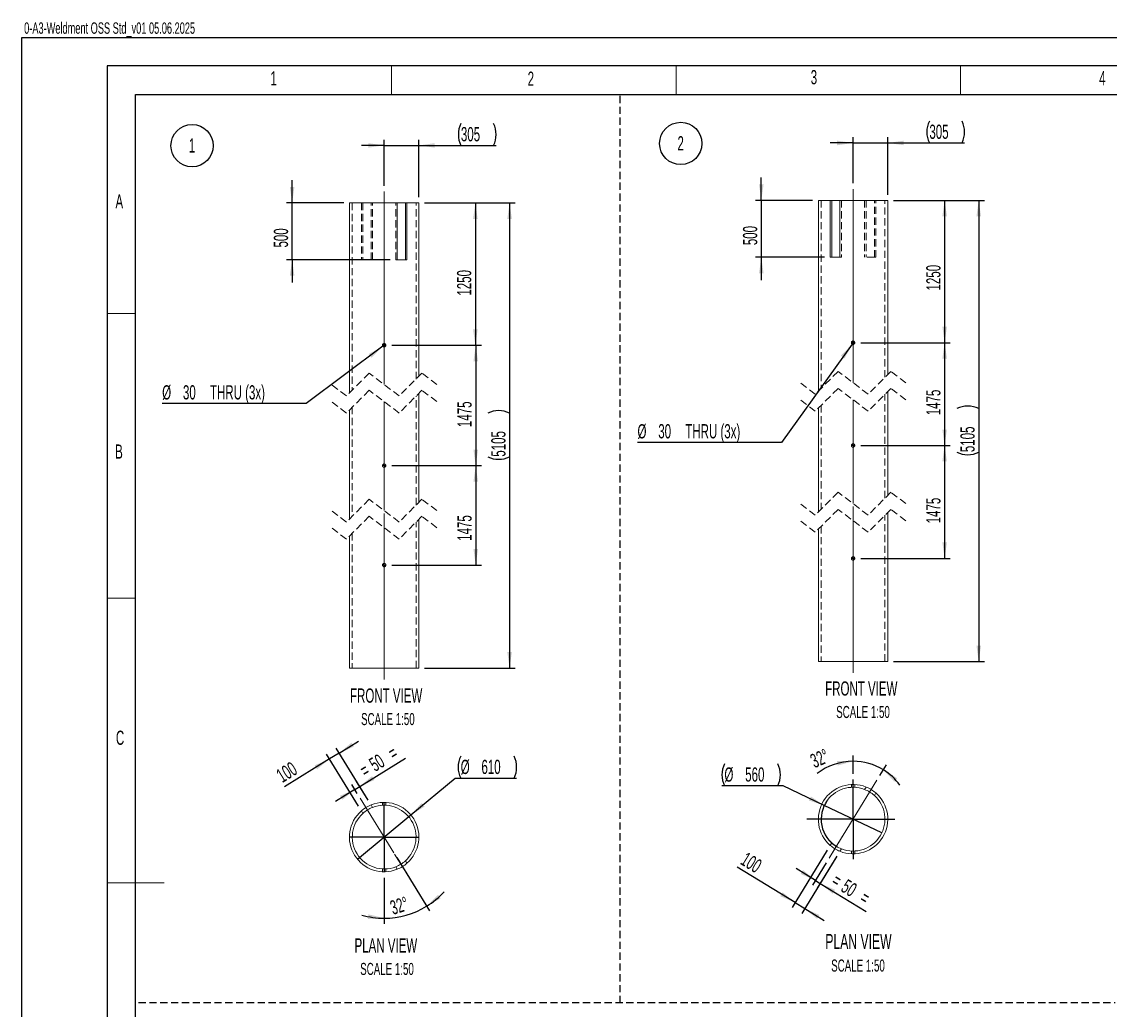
# Paper-space layout 'Sheet4' of a CAD drawing. Header units: millimetres. Extents: x 0 to 420, y 0 to 300.
# Drawn here: x 0 to 191.3, y 126.1 to 299.8 of the extents above; entities that cross this region are included whole.
import ezdxf

# ---------------------------------------------------------------- set-up
doc = ezdxf.new("R2010")
doc.units = ezdxf.units.MM
doc.linetypes.add('CENTERX2', pattern=[20.32, 12.7, -2.54, 2.54, -2.54])
doc.linetypes.add('HIDDEN', pattern=[1.905, 1.27, -0.635])
for name, color, linetype in [('BORDER', 7, 'Continuous'), ('DASH', 7, 'HIDDEN'), ('DIMS', 7, 'Continuous')]:
    doc.layers.add(name, color=color, linetype=linetype)
doc.styles.add('SLDTEXTSTYLE0', font='TXT', dxfattribs={"width": 0.605})
doc.dimstyles.new('SLDDIMSTYLE11', dxfattribs={"dimtxt": 2.5, "dimasz": 2.8, "dimexe": 0, "dimexo": 0.0625, "dimtad": 1, "dimdec": 0, "dimlfac": 50, "dimrnd": 1e-09, "dimzin": 12, "dimdsep": 46, "dimtxsty": 'SLDTEXTSTYLE0', "dimsah": 1, "dimcen": 0.09, "dimadec": 0, "dimazin": 3, "dimtfac": 1, "dimtdec": 0, "dimtofl": 0, "dimtmove": 0, "dimatfit": 3, "dimfxl": 1, "dimfrac": 2, "dimtolj": 1, "dimtzin": 12, "dimarcsym": 0})
doc.dimstyles.new('SLDDIMSTYLE12', dxfattribs={"dimtxt": 2.5, "dimasz": 2.8, "dimexe": 0, "dimexo": 0.0625, "dimtad": 1, "dimdec": 0, "dimlfac": 50, "dimrnd": 1e-09, "dimzin": 12, "dimdsep": 46, "dimtxsty": 'SLDTEXTSTYLE0', "dimsah": 1, "dimcen": 0.09, "dimadec": 0, "dimazin": 3, "dimtfac": 1, "dimtdec": 0, "dimtmove": 0, "dimatfit": 0, "dimfxl": 1, "dimfrac": 2, "dimtolj": 1, "dimtzin": 12, "dimarcsym": 0})
doc.dimstyles.new('SLDDIMSTYLE13', dxfattribs={"dimtxt": 2.5, "dimasz": 2.8, "dimexe": 0, "dimexo": 0.0625, "dimtad": 0, "dimtih": 1, "dimtoh": 1, "dimdec": 0, "dimlfac": 50, "dimrnd": 1e-09, "dimzin": 12, "dimdsep": 46, "dimtxsty": 'SLDTEXTSTYLE0', "dimblk1": 'NONE', "dimsah": 1, "dimcen": 0, "dimadec": 0, "dimazin": 3, "dimtfac": 1, "dimtdec": 0, "dimtmove": 0, "dimatfit": 3, "dimldrblk": 'NONE', "dimfxl": 1, "dimfrac": 2, "dimtolj": 1, "dimtzin": 12, "dimarcsym": 0})
doc.dimstyles.new('SLDDIMSTYLE14', dxfattribs={"dimtxt": 2.5, "dimasz": 2.8, "dimexe": 0, "dimexo": 0.0625, "dimtad": 1, "dimdec": 4, "dimlfac": 50, "dimzin": 12, "dimdsep": 46, "dimtxsty": 'SLDTEXTSTYLE0', "dimsah": 1, "dimcen": 0.09, "dimadec": 0, "dimazin": 3, "dimtfac": 1, "dimtdec": 0, "dimtofl": 0, "dimtmove": 0, "dimatfit": 3, "dimfxl": 1, "dimfrac": 2, "dimtolj": 1, "dimtzin": 12, "dimarcsym": 0})
doc.dimstyles.new('SLDDIMSTYLE15', dxfattribs={"dimtxt": 2.5, "dimasz": 2.8, "dimexe": 0, "dimexo": 0.0625, "dimtad": 0, "dimtih": 1, "dimtoh": 1, "dimdec": 0, "dimlfac": 50, "dimrnd": 1e-09, "dimzin": 12, "dimdsep": 46, "dimtxsty": 'SLDTEXTSTYLE0', "dimblk1": 'NONE', "dimsah": 1, "dimcen": 0, "dimadec": 0, "dimazin": 3, "dimtfac": 1, "dimtdec": 0, "dimtmove": 0, "dimatfit": 3, "dimldrblk": 'NONE', "dimfxl": 1, "dimfrac": 2, "dimtolj": 1, "dimtzin": 12, "dimarcsym": 0})

# ---------------------------------------------------------------- blocks, each defined once
blk = doc.blocks.new('_D_56')
at = {"layer": 'DIMS', "transparency": 16777216}
for p, q in [((153.2, 268.38), (163.2, 268.38)), ((162.2, 268.38), (162.2, 243.38)), ((147.45, 243.38), (163.2, 243.38))]:
    blk.add_line(p, q, dxfattribs=at)
for points in [[(162.2, 268.38), (161.8, 265.58), (162.6, 265.58)], [(162.2, 243.38), (162.6, 246.18), (161.8, 246.18)]]:
    blk.add_solid(points, dxfattribs=at)
at = {"layer": 'DIMS', "transparency": 16777216, "insert": (158.97, 252.55), "char_height": 2.5, "attachment_point": 1, "rotation": 90, "style": 'SLDTEXTSTYLE0'}
blk.add_mtext('1250', dxfattribs=at)
blk = doc.blocks.new('_D_57')
at = {"layer": 'DIMS', "transparency": 16777216}
for p, q in [((147.45, 243.38), (163.2, 243.38)), ((162.2, 243.38), (162.2, 225.32)), ((147.45, 225.32), (163.2, 225.32))]:
    blk.add_line(p, q, dxfattribs=at)
for points in [[(162.2, 243.38), (161.8, 240.58), (162.6, 240.58)], [(162.2, 225.32), (162.6, 228.12), (161.8, 228.12)]]:
    blk.add_solid(points, dxfattribs=at)
at = {"layer": 'DIMS', "transparency": 16777216, "insert": (158.97, 230.63), "char_height": 2.5, "attachment_point": 1, "rotation": 90, "style": 'SLDTEXTSTYLE0'}
blk.add_mtext('1475', dxfattribs=at)
blk = doc.blocks.new('_D_58')
at = {"layer": 'DIMS', "transparency": 16777216}
for p, q in [((147.45, 225.32), (163.2, 225.32)), ((162.2, 225.32), (162.2, 205.48)), ((147.45, 205.48), (163.2, 205.48))]:
    blk.add_line(p, q, dxfattribs=at)
for points in [[(162.2, 225.32), (161.8, 222.52), (162.6, 222.52)], [(162.2, 205.48), (162.6, 208.28), (161.8, 208.28)]]:
    blk.add_solid(points, dxfattribs=at)
at = {"layer": 'DIMS', "transparency": 16777216, "insert": (158.97, 211.64), "char_height": 2.5, "attachment_point": 1, "rotation": 90, "style": 'SLDTEXTSTYLE0'}
blk.add_mtext('1475', dxfattribs=at)
blk = doc.blocks.new('_D_59')
at = {"layer": 'DIMS', "transparency": 16777216}
for p, q in [((153.2, 268.38), (169.19, 268.38)), ((168.19, 268.38), (168.19, 187.38)), ((153.2, 187.38), (169.19, 187.38))]:
    blk.add_line(p, q, dxfattribs=at)
for centre, start, end in [((166.27, 227.96), 63.4349, 116.5651), ((166.27, 227.99), 243.4349, 296.5651)]:
    blk.add_arc(centre, 4.29, start, end, dxfattribs=at)
for points in [[(168.19, 268.38), (167.79, 265.58), (168.59, 265.58)], [(168.19, 187.38), (168.59, 190.18), (167.79, 190.18)]]:
    blk.add_solid(points, dxfattribs=at)
at = {"layer": 'DIMS', "transparency": 16777216, "insert": (164.97, 224.15), "char_height": 2.5, "attachment_point": 1, "rotation": 90, "style": 'SLDTEXTSTYLE0'}
blk.add_mtext('5105', dxfattribs=at)
blk = doc.blocks.new('_D_60')
at = {"layer": 'DIMS', "transparency": 16777216}
for p, q in [((129.98, 268.38), (129.98, 272.38)), ((139, 268.38), (128.98, 268.38)), ((129.98, 268.38), (129.98, 258.38)), ((141.1, 258.38), (128.98, 258.38)), ((129.98, 258.38), (129.98, 254.38))]:
    blk.add_line(p, q, dxfattribs=at)
for points in [[(129.98, 268.38), (130.38, 271.18), (129.58, 271.18)], [(129.98, 258.38), (129.58, 255.58), (130.38, 255.58)]]:
    blk.add_solid(points, dxfattribs=at)
at = {"layer": 'DIMS', "transparency": 16777216, "insert": (126.76, 260.51), "char_height": 2.5, "attachment_point": 1, "rotation": 90, "style": 'SLDTEXTSTYLE0'}
blk.add_mtext('500', dxfattribs=at)
blk = doc.blocks.new('_D_61')
at = {"layer": 'DIMS', "transparency": 16777216}
for p, q in [((146.1, 271.38), (146.1, 279.47)), ((152.2, 269.38), (152.2, 279.47)), ((146.1, 278.47), (142.1, 278.47)), ((146.1, 278.47), (152.2, 278.47)), ((152.2, 278.47), (165.71, 278.47))]:
    blk.add_line(p, q, dxfattribs=at)
for centre, start, end in [((163.36, 280.39), 153.4349, 206.5651), ((161.42, 280.39), 333.4349, 26.5651)]:
    blk.add_arc(centre, 4.29, start, end, dxfattribs=at)
for points in [[(146.1, 278.47), (143.3, 278.87), (143.3, 278.07)], [(152.2, 278.47), (155, 278.07), (155, 278.87)]]:
    blk.add_solid(points, dxfattribs=at)
at = {"layer": 'DIMS', "transparency": 16777216, "insert": (159.52, 281.69), "char_height": 2.5, "attachment_point": 1, "style": 'SLDTEXTSTYLE0'}
blk.add_mtext('305', dxfattribs=at)
blk = doc.blocks.new('_D_62')
at = {"layer": 'DIMS', "transparency": 16777216}
for p, q in [((145.93, 243.13), (133.54, 225.84)), ((146.28, 243.62), (145.93, 243.13)), ((133.54, 225.84), (108.22, 225.84))]:
    blk.add_line(p, q, dxfattribs=at)
blk.add_solid([(145.93, 243.13), (143.97, 241.09), (144.62, 240.62)], dxfattribs=at)
at = {"layer": 'DIMS', "transparency": 16777216, "char_height": 2.5, "attachment_point": 1, "style": 'SLDTEXTSTYLE0'}
for s, insert in [('%%c', (108.22, 229.06)), ('30', (111.87, 229.07)), ('THRU (3x)', (116.62, 229.07))]:
    blk.add_mtext(s, dxfattribs=dict(at, insert=insert))
blk = doc.blocks.new('_None')
blk = doc.blocks.new('SW_NOTE_0_286')
at = {"layer": 'DIMS', "color": 0}
blk.add_circle((0.95, 1.94), 3.72, dxfattribs=at)
at = {"layer": 'DIMS', "color": 0, "insert": (0.94, 3.22), "char_height": 2.5, "attachment_point": 2, "style": 'SLDTEXTSTYLE0'}
blk.add_mtext('2', dxfattribs=at)
blk = doc.blocks.new('SW_CENTERMARKSYMBOL_14')
at = {"layer": 'DIMS', "color": 0}
for p, q in [((-0.1, 0), (-0.35, 0)), ((0, 0), (-0.05, 0)), ((0, 0.1), (0, 0.35)), ((0, 0), (0, 0.05)), ((0, 0), (0, -0.05)), ((0, 0), (0.05, 0)), ((0.1, 0), (0.35, 0)), ((0, -0.1), (0, -0.35))]:
    blk.add_line(p, q, dxfattribs=at)
blk = doc.blocks.new('SW_CENTERMARKSYMBOL_15')
at = {"layer": 'DIMS', "color": 0}
for p, q in [((-0.1, 0), (-0.35, 0)), ((0, 0), (-0.05, 0)), ((0, 0.1), (0, 0.35)), ((0, 0), (0, 0.05)), ((0, 0), (0, -0.05)), ((0, 0), (0.05, 0)), ((0.1, 0), (0.35, 0)), ((0, -0.1), (0, -0.35))]:
    blk.add_line(p, q, dxfattribs=at)
blk = doc.blocks.new('SW_CENTERMARKSYMBOL_16')
at = {"layer": 'DIMS', "color": 0}
for p, q in [((-0.1, 0), (-0.35, 0)), ((0, 0), (-0.05, 0)), ((0, 0.1), (0, 0.4)), ((0, 0), (0, 0.05)), ((0, 0), (0, -0.05)), ((0, 0), (0.05, 0)), ((0.1, 0), (0.35, 0)), ((0, -0.1), (0, -0.35))]:
    blk.add_line(p, q, dxfattribs=at)
blk = doc.blocks.new('_D_63')
at = {"layer": 'DIMS', "transparency": 16777216}
for p, q in [((146.1, 167.63), (146.1, 170.85)), ((150.83, 167.35), (151.96, 169.19))]:
    blk.add_line(p, q, dxfattribs=at)
for start, end in [(90, 128.1417), (58.387, 90), (36.0373, 58.387)]:
    blk.add_arc((146.1, 159.67), 10.18, start, end, dxfattribs=at)
for points in [[(146.1, 169.85), (143.28, 169.87), (143.38, 169.08)], [(151.44, 168.34), (153.35, 166.26), (153.86, 166.87)]]:
    blk.add_solid(points, dxfattribs=at)
at = {"layer": 'DIMS', "transparency": 16777216, "insert": (138.32, 170.88), "char_height": 2.5, "attachment_point": 1, "rotation": 23.8248, "style": 'SLDTEXTSTYLE0'}
blk.add_mtext('32°', dxfattribs=at)
blk = doc.blocks.new('_D_64')
at = {"layer": 'DIMS', "transparency": 16777216}
for p, q in [((141.57, 154.22), (135.38, 144.16)), ((143.28, 153.17), (137.09, 143.11)), ((135.91, 145.01), (125.75, 151.26)), ((135.91, 145.01), (137.61, 143.96)), ((137.61, 143.96), (141.02, 141.87))]:
    blk.add_line(p, q, dxfattribs=at)
for points in [[(135.91, 145.01), (133.73, 146.82), (133.31, 146.14)], [(137.61, 143.96), (139.78, 142.16), (140.2, 142.84)]]:
    blk.add_solid(points, dxfattribs=at)
at = {"layer": 'DIMS', "transparency": 16777216, "insert": (127.44, 154.01), "char_height": 2.5, "attachment_point": 1, "rotation": 328.387, "style": 'SLDTEXTSTYLE0'}
blk.add_mtext('100', dxfattribs=at)
blk = doc.blocks.new('_D_65')
at = {"layer": 'DIMS', "transparency": 16777216}
for p, q in [((143.28, 153.17), (139.81, 147.54)), ((141.38, 151.99), (138.96, 148.07)), ((139.49, 148.92), (136.08, 151.02)), ((139.49, 148.92), (140.34, 148.39)), ((140.34, 148.39), (148.38, 143.44))]:
    blk.add_line(p, q, dxfattribs=at)
for points in [[(139.49, 148.92), (137.31, 150.73), (136.89, 150.05)], [(140.34, 148.39), (142.51, 146.59), (142.93, 147.27)]]:
    blk.add_solid(points, dxfattribs=at)
at = {"layer": 'DIMS', "transparency": 16777216, "char_height": 2.5, "attachment_point": 1, "rotation": 328.387, "style": 'SLDTEXTSTYLE0'}
for s, insert in [('=', (143.4, 150.3)), ('50', (145.11, 149.24)), ('=', (148.36, 147.24))]:
    blk.add_mtext(s, dxfattribs=dict(at, insert=insert))
blk = doc.blocks.new('_D_66')
at = {"layer": 'DIMS', "transparency": 16777216}
for p, q in [((133.83, 165.54), (123.05, 165.54)), ((141.05, 162.09), (133.83, 165.54)), ((151.16, 157.26), (141.05, 162.09))]:
    blk.add_line(p, q, dxfattribs=at)
for centre, radius, start, end in [((127.35, 167.46), 4.3, 153.4349, 206.5651), ((129.03, 167.46), 4.3, 333.4349, 26.5651), ((146.1, 159.67), 5.6, 144.3134, 238.5489)]:
    blk.add_arc(centre, radius, start, end, dxfattribs=at)
blk.add_solid([(141.05, 162.09), (138.7, 163.66), (138.35, 162.94)], dxfattribs=at)
at = {"layer": 'DIMS', "transparency": 16777216, "char_height": 2.5, "attachment_point": 1, "style": 'SLDTEXTSTYLE0'}
for s, insert in [('%%c', (123.5, 168.76)), ('560', (127.15, 168.77))]:
    blk.add_mtext(s, dxfattribs=dict(at, insert=insert))
blk = doc.blocks.new('SW_CENTERMARKSYMBOL_17')
at = {"layer": 'DIMS', "color": 0}
for p, q in [((0, 0.1), (0, 6.96)), ((-0.1, 0), (-8.14, 0)), ((0, 0), (-0.05, 0)), ((0, 0), (0, 0.05)), ((0, 0), (0, -0.05)), ((0, 0), (0.05, 0)), ((0.1, 0), (7.33, 0)), ((0, -0.1), (0, -7.05))]:
    blk.add_line(p, q, dxfattribs=at)
blk = doc.blocks.new('_D_67')
at = {"layer": 'DIMS', "transparency": 16777216}
for p, q in [((70.79, 267.93), (80.72, 267.93)), ((79.72, 267.93), (79.72, 242.93)), ((65.04, 242.93), (80.72, 242.93))]:
    blk.add_line(p, q, dxfattribs=at)
for points in [[(79.72, 267.93), (79.32, 265.13), (80.12, 265.13)], [(79.72, 242.93), (80.12, 245.73), (79.32, 245.73)]]:
    blk.add_solid(points, dxfattribs=at)
at = {"layer": 'DIMS', "transparency": 16777216, "insert": (76.5, 251.65), "char_height": 2.5, "attachment_point": 1, "rotation": 90, "style": 'SLDTEXTSTYLE0'}
blk.add_mtext('1250', dxfattribs=at)
blk = doc.blocks.new('_D_68')
at = {"layer": 'DIMS', "transparency": 16777216}
for p, q in [((65.04, 242.93), (80.79, 242.93)), ((79.79, 242.93), (79.79, 221.78)), ((65.04, 221.78), (80.79, 221.78))]:
    blk.add_line(p, q, dxfattribs=at)
for points in [[(79.79, 242.93), (79.39, 240.13), (80.19, 240.13)], [(79.79, 221.78), (80.19, 224.58), (79.39, 224.58)]]:
    blk.add_solid(points, dxfattribs=at)
at = {"layer": 'DIMS', "transparency": 16777216, "insert": (76.56, 228.55), "char_height": 2.5, "attachment_point": 1, "rotation": 90, "style": 'SLDTEXTSTYLE0'}
blk.add_mtext('1475', dxfattribs=at)
blk = doc.blocks.new('_D_69')
at = {"layer": 'DIMS', "transparency": 16777216}
for p, q in [((65.04, 221.78), (80.79, 221.78)), ((79.79, 221.78), (79.79, 204.32)), ((65.04, 204.32), (80.79, 204.32))]:
    blk.add_line(p, q, dxfattribs=at)
for points in [[(79.79, 221.78), (79.39, 218.98), (80.19, 218.98)], [(79.79, 204.32), (80.19, 207.12), (79.39, 207.12)]]:
    blk.add_solid(points, dxfattribs=at)
at = {"layer": 'DIMS', "transparency": 16777216, "insert": (76.56, 208.57), "char_height": 2.5, "attachment_point": 1, "rotation": 90, "style": 'SLDTEXTSTYLE0'}
blk.add_mtext('1475', dxfattribs=at)
blk = doc.blocks.new('_D_70')
at = {"layer": 'DIMS', "transparency": 16777216}
for p, q in [((70.79, 267.93), (86.74, 267.93)), ((85.74, 267.93), (85.74, 186.22)), ((70.79, 186.22), (86.74, 186.22))]:
    blk.add_line(p, q, dxfattribs=at)
for centre, start, end in [((83.82, 227.15), 63.4349, 116.5651), ((83.82, 227.18), 243.4349, 296.5651)]:
    blk.add_arc(centre, 4.29, start, end, dxfattribs=at)
for points in [[(85.74, 267.93), (85.34, 265.13), (86.14, 265.13)], [(85.74, 186.22), (86.14, 189.02), (85.34, 189.02)]]:
    blk.add_solid(points, dxfattribs=at)
at = {"layer": 'DIMS', "transparency": 16777216, "insert": (82.52, 223.35), "char_height": 2.5, "attachment_point": 1, "rotation": 90, "style": 'SLDTEXTSTYLE0'}
blk.add_mtext('5105', dxfattribs=at)
blk = doc.blocks.new('_D_71')
at = {"layer": 'DIMS', "transparency": 16777216}
for p, q in [((63.69, 278.04), (59.69, 278.04)), ((63.69, 270.93), (63.69, 279.04)), ((63.69, 278.04), (69.79, 278.04)), ((69.79, 268.93), (69.79, 279.04)), ((69.79, 278.04), (83.37, 278.04))]:
    blk.add_line(p, q, dxfattribs=at)
for centre, start, end in [((81.02, 279.95), 153.4349, 206.5651), ((79.08, 279.95), 333.4349, 26.5651)]:
    blk.add_arc(centre, 4.29, start, end, dxfattribs=at)
for points in [[(63.69, 278.04), (60.89, 278.44), (60.89, 277.64)], [(69.79, 278.04), (72.59, 277.64), (72.59, 278.44)]]:
    blk.add_solid(points, dxfattribs=at)
at = {"layer": 'DIMS', "transparency": 16777216, "insert": (77.18, 281.26), "char_height": 2.5, "attachment_point": 1, "style": 'SLDTEXTSTYLE0'}
blk.add_mtext('305', dxfattribs=at)
blk = doc.blocks.new('_D_72')
at = {"layer": 'DIMS', "transparency": 16777216}
for p, q in [((47.52, 267.93), (47.52, 271.93)), ((56.59, 267.93), (46.52, 267.93)), ((47.52, 257.93), (47.52, 267.93)), ((64.73, 257.93), (46.52, 257.93)), ((47.52, 257.93), (47.52, 253.93))]:
    blk.add_line(p, q, dxfattribs=at)
for points in [[(47.52, 267.93), (47.92, 270.73), (47.12, 270.73)], [(47.52, 257.93), (47.12, 255.13), (47.92, 255.13)]]:
    blk.add_solid(points, dxfattribs=at)
at = {"layer": 'DIMS', "transparency": 16777216, "insert": (44.3, 260.1), "char_height": 2.5, "attachment_point": 1, "rotation": 90, "style": 'SLDTEXTSTYLE0'}
blk.add_mtext('500', dxfattribs=at)
blk = doc.blocks.new('_D_73')
at = {"layer": 'DIMS', "transparency": 16777216}
for p, q in [((63.93, 243.11), (63.45, 242.75)), ((63.45, 242.75), (50, 232.68)), ((50, 232.68), (24.68, 232.68))]:
    blk.add_line(p, q, dxfattribs=at)
blk.add_solid([(63.45, 242.75), (60.97, 241.39), (61.45, 240.75)], dxfattribs=at)
at = {"layer": 'DIMS', "transparency": 16777216, "char_height": 2.5, "attachment_point": 1, "style": 'SLDTEXTSTYLE0'}
for s, insert in [('%%c', (24.68, 235.9)), ('30', (28.33, 235.91)), ('THRU (3x)', (33.08, 235.91))]:
    blk.add_mtext(s, dxfattribs=dict(at, insert=insert))
blk = doc.blocks.new('SW_NOTE_0_287')
at = {"layer": 'DIMS', "color": 0}
blk.add_circle((0.95, 1.94), 3.72, dxfattribs=at)
at = {"layer": 'DIMS', "color": 0, "insert": (0.94, 3.22), "char_height": 2.5, "attachment_point": 2, "style": 'SLDTEXTSTYLE0'}
blk.add_mtext('1', dxfattribs=at)
blk = doc.blocks.new('SW_CENTERMARKSYMBOL_18')
at = {"layer": 'DIMS', "color": 0}
for p, q in [((-0.1, 0), (-0.35, 0)), ((0, 0), (-0.05, 0)), ((0, 0.1), (0, 0.35)), ((0, 0), (0, 0.05)), ((0, 0), (0, -0.05)), ((0, 0), (0.05, 0)), ((0.1, 0), (0.35, 0)), ((0, -0.1), (0, -0.35))]:
    blk.add_line(p, q, dxfattribs=at)
blk = doc.blocks.new('SW_CENTERMARKSYMBOL_19')
at = {"layer": 'DIMS', "color": 0}
for p, q in [((-0.1, 0), (-0.35, 0)), ((0, 0), (-0.05, 0)), ((0, 0.1), (0, 0.35)), ((0, 0), (0, 0.05)), ((0, 0), (0, -0.05)), ((0, 0), (0.05, 0)), ((0.1, 0), (0.35, 0)), ((0, -0.1), (0, -0.35))]:
    blk.add_line(p, q, dxfattribs=at)
blk = doc.blocks.new('SW_CENTERMARKSYMBOL_20')
at = {"layer": 'DIMS', "color": 0}
for p, q in [((-0.1, 0), (-0.35, 0)), ((0, 0), (-0.05, 0)), ((0, 0.1), (0, 0.35)), ((0, 0), (0, 0.05)), ((0, 0), (0, -0.05)), ((0, 0), (0.05, 0)), ((0.1, 0), (0.35, 0)), ((0, -0.1), (0, -0.35))]:
    blk.add_line(p, q, dxfattribs=at)
blk = doc.blocks.new('_D_74')
at = {"layer": 'DIMS', "transparency": 16777216}
for p, q in [((68.39, 160.42), (76.2, 166.88)), ((76.2, 166.88), (86.98, 166.88)), ((58.99, 152.63), (68.39, 160.42))]:
    blk.add_line(p, q, dxfattribs=at)
for centre, start, end in [((80.99, 168.8), 153.4349, 206.5651), ((82.68, 168.8), 333.4349, 26.5651)]:
    blk.add_arc(centre, 4.3, start, end, dxfattribs=at)
blk.add_solid([(68.39, 160.42), (70.8, 161.89), (70.29, 162.51)], dxfattribs=at)
at = {"layer": 'DIMS', "transparency": 16777216, "char_height": 2.5, "attachment_point": 1, "style": 'SLDTEXTSTYLE0'}
for s, insert in [('%%c', (77.15, 170.1)), ('610', (80.79, 170.11))]:
    blk.add_mtext(s, dxfattribs=dict(at, insert=insert))
blk = doc.blocks.new('_D_75')
at = {"layer": 'DIMS', "transparency": 16777216}
for p, q in [((59.39, 165.42), (67.45, 170.38)), ((58.54, 164.9), (55.13, 162.8)), ((58.97, 164.2), (58.01, 165.75)), ((58.54, 164.9), (59.39, 165.42)), ((60.87, 163.03), (58.86, 166.28))]:
    blk.add_line(p, q, dxfattribs=at)
for points in [[(59.39, 165.42), (61.98, 166.55), (61.56, 167.23)], [(58.54, 164.9), (55.94, 163.77), (56.36, 163.09)]]:
    blk.add_solid(points, dxfattribs=at)
at = {"layer": 'DIMS', "transparency": 16777216, "char_height": 2.5, "attachment_point": 1, "rotation": 31.613, "style": 'SLDTEXTSTYLE0'}
for s, insert in [('50', (60.79, 170.07)), ('=', (64.05, 172.08)), ('=', (59.09, 169.02))]:
    blk.add_mtext(s, dxfattribs=dict(at, insert=insert))
blk = doc.blocks.new('_D_76')
at = {"layer": 'DIMS', "transparency": 16777216}
for p, q in [((65.9, 152.93), (71.69, 143.54)), ((63.69, 149.37), (63.69, 141.28))]:
    blk.add_line(p, q, dxfattribs=at)
for start, end in [(301.613, 317.6385), (270, 301.613), (253.9744, 270)]:
    blk.add_arc((63.69, 156.52), 14.25, start, end, dxfattribs=at)
for points in [[(71.16, 144.39), (73.63, 145.76), (73.15, 146.4)], [(63.69, 142.28), (60.94, 142.95), (60.87, 142.15)]]:
    blk.add_solid(points, dxfattribs=at)
at = {"layer": 'DIMS', "transparency": 16777216, "insert": (64.5, 145.23), "char_height": 2.5, "attachment_point": 1, "rotation": 17.3224, "style": 'SLDTEXTSTYLE0'}
blk.add_mtext('32°', dxfattribs=at)
blk = doc.blocks.new('_D_77')
at = {"layer": 'DIMS', "transparency": 16777216}
for p, q in [((55.78, 171.29), (59.18, 173.39)), ((59.16, 161.98), (53.55, 171.1)), ((55.78, 171.29), (54.07, 170.25)), ((60.87, 163.03), (55.25, 172.15)), ((54.07, 170.25), (46.16, 165.38))]:
    blk.add_line(p, q, dxfattribs=at)
for points in [[(55.78, 171.29), (58.37, 172.42), (57.95, 173.1)], [(54.07, 170.25), (51.48, 169.12), (51.9, 168.44)]]:
    blk.add_solid(points, dxfattribs=at)
at = {"layer": 'DIMS', "transparency": 16777216, "insert": (44.47, 168.12), "char_height": 2.5, "attachment_point": 1, "rotation": 31.613, "style": 'SLDTEXTSTYLE0'}
blk.add_mtext('100', dxfattribs=at)
blk = doc.blocks.new('SW_CENTERMARKSYMBOL_21')
at = {"layer": 'DIMS', "color": 0}
for p, q in [((0, 0.1), (0, 6.15)), ((-0.1, 0), (-6.15, 0)), ((0, 0), (-0.05, 0)), ((0, 0), (0, 0.05)), ((0, 0), (0, -0.05)), ((0, 0), (0.05, 0)), ((0.1, 0), (6.15, 0)), ((0, -0.1), (0, -6.15))]:
    blk.add_line(p, q, dxfattribs=at)

psp = doc.layouts.new('Sheet4')

# ---------------------------------------------------------------- linework, layer by layer
at = {"color": 7, "linetype": 'Continuous', "lineweight": 18}
for p, q in [((57.592527, 267.9281915), (57.592527, 234.565034)), ((65.9951491, 267.9281915), (57.592527, 267.9281915)), ((65.9951491, 257.9281915), (65.9951491, 267.9281915)), ((65.9951491, 267.9281915), (67.4323542, 267.9281915)), ((67.4323542, 267.9281915), (67.4323542, 257.9281915)), ((67.4323542, 267.9281915), (67.6983661, 267.9281915)), ((67.6983661, 267.9281915), (67.6983661, 257.9281915)), ((69.7925273, 267.9281915), (67.6983661, 267.9281915)), ((69.7925273, 237.4900354), (69.7925273, 267.9281915)), ((140.0045058, 268.3762231), (140.0045058, 234.8850968)), ((142.098667, 268.3762231), (140.0045058, 268.3762231)), ((142.098667, 258.3762231), (142.098667, 268.3762231)), ((142.098667, 268.3762231), (142.3646789, 268.3762231)), ((142.3646789, 258.3762231), (142.3646789, 268.3762231)), ((142.3646789, 268.3762231), (143.801884, 268.3762231)), ((143.801884, 268.3762231), (143.801884, 258.3762231)), ((152.2045061, 268.3762231), (143.801884, 268.3762231)), ((152.2045061, 237.8100981), (152.2045061, 268.3762231)), ((142.098667, 258.3762231), (143.801884, 258.3762231)), ((65.9951491, 257.9281915), (67.6983661, 257.9281915)), ((69.7925273, 215.3406662), (69.7925273, 234.4900346)), ((152.2045061, 216.5620613), (152.2045061, 234.8100972)), ((57.592527, 231.5650344), (57.592527, 212.415666)), ((140.0045058, 231.8850967), (140.0045058, 213.6370611)), ((152.2045061, 187.3835849), (152.2045061, 213.5620617)), ((69.7925273, 186.2220146), (69.7925273, 212.340665)), ((140.0045058, 210.6370616), (140.0045058, 187.3835849)), ((57.592527, 209.4156648), (57.592527, 186.2220146)), ((69.7925273, 186.2220146), (57.592527, 186.2220146)), ((152.2045061, 187.3835849), (140.0045058, 187.3835849)), ((148.1411159, 164.888513), (148.4071279, 165.3206904)), ((150.1103448, 164.2723335), (149.8443328, 163.8401562)), ((59.9527003, 160.692889), (59.6866883, 161.1250663)), ((61.3899052, 162.1734232), (61.6559172, 161.7412458)), ((142.098667, 155.0716259), (142.364679, 155.5038033)), ((144.0678959, 154.4554464), (143.801884, 154.0232691)), ((65.9951491, 150.8760019), (65.7291371, 151.3081792)), ((67.4323541, 152.3565361), (67.698366, 151.9243587))]:
    psp.add_line(p, q, dxfattribs=at)
at = {"color": 7, "linetype": 'HIDDEN', "lineweight": 18}
for p, q in [((58.0925272, 267.9281915), (58.0925272, 235.0650347)), ((59.6866882, 267.9281915), (59.6866882, 257.9281915)), ((59.9527002, 267.9281915), (59.9527002, 257.9281915)), ((61.3899053, 257.9281915), (61.3899053, 267.9281915)), ((61.6559172, 257.9281915), (61.6559172, 267.9281915)), ((65.7291371, 257.9281915), (65.7291371, 267.9281915)), ((69.2925272, 236.9900358), (69.2925272, 267.9281915)), ((140.5045059, 268.3762231), (140.5045059, 235.3850963)), ((144.067896, 268.3762231), (144.067896, 258.3762231)), ((148.1411159, 268.3762231), (148.1411159, 258.3762231)), ((148.4071278, 268.3762231), (148.4071278, 258.3762231)), ((149.8443329, 258.3762231), (149.8443329, 268.3762231)), ((150.1103448, 258.3762231), (150.1103448, 268.3762231)), ((151.7045059, 237.3100974), (151.7045059, 268.3762231)), ((143.801884, 258.3762231), (144.067896, 258.3762231)), ((149.8443329, 258.3762231), (148.1411159, 258.3762231)), ((149.8443329, 258.3762231), (150.1103448, 258.3762231)), ((59.6866882, 257.9281915), (59.9527002, 257.9281915)), ((61.6559172, 257.9281915), (59.9527002, 257.9281915)), ((65.7291371, 257.9281915), (65.9951491, 257.9281915)), ((145.8045059, 243.3762231), (145.8065691, 243.400475)), ((63.3925272, 242.9281915), (63.3945903, 242.9524434)), ((61.0550272, 238.0275346), (57.0550272, 234.0275346)), ((66.3300272, 234.0275346), (61.0550272, 238.0275346)), ((70.3300272, 238.0275346), (66.3300272, 234.0275346)), ((72.9675272, 236.0275346), (70.3300272, 238.0275346)), ((143.4670059, 238.3475968), (139.4670059, 234.3475968)), ((148.7420059, 234.3475968), (143.4670059, 238.3475968)), ((152.7420059, 238.3475968), (148.7420059, 234.3475968)), ((155.3795059, 236.3475968), (152.7420059, 238.3475968)), ((57.0550272, 234.0275346), (54.4175272, 236.0275346)), ((139.4670059, 234.3475968), (136.8295059, 236.3475968)), ((143.4670059, 235.3475968), (139.4670059, 231.3475968)), ((148.7420059, 231.3475968), (143.4670059, 235.3475968)), ((152.7420059, 235.3475968), (148.7420059, 231.3475968)), ((155.3795059, 233.3475968), (152.7420059, 235.3475968)), ((61.0550272, 235.0275346), (57.0550272, 231.0275346)), ((66.3300272, 231.0275346), (61.0550272, 235.0275346)), ((70.3300272, 235.0275346), (66.3300272, 231.0275346)), ((69.2925272, 214.8406655), (69.2925272, 233.9900345)), ((72.9675272, 233.0275346), (70.3300272, 235.0275346)), ((151.7045059, 216.0620618), (151.7045059, 234.3100971)), ((57.0550272, 231.0275346), (54.4175272, 233.0275346)), ((58.0925272, 232.0650345), (58.0925272, 212.9156655)), ((139.4670059, 231.3475968), (136.8295059, 233.3475968)), ((140.5045059, 232.3850969), (140.5045059, 214.1370618)), ((145.8045059, 225.3202918), (145.8065691, 225.3445429)), ((63.3925272, 221.7775354), (63.3945903, 221.8017864)), ((143.4670059, 217.0995614), (139.4670059, 213.0995614)), ((148.7420059, 213.0995614), (143.4670059, 217.0995614)), ((152.7420059, 217.0995614), (148.7420059, 213.0995614)), ((155.3795059, 215.0995614), (152.7420059, 217.0995614)), ((61.0550272, 215.8781658), (57.0550272, 211.8781658)), ((66.3300272, 211.8781658), (61.0550272, 215.8781658)), ((70.3300272, 215.8781658), (66.3300272, 211.8781658)), ((72.9675272, 213.8781658), (70.3300272, 215.8781658)), ((139.4670059, 213.0995614), (136.8295059, 215.0995614)), ((57.0550272, 211.8781658), (54.4175272, 213.8781658)), ((61.0550272, 212.8781658), (57.0550272, 208.8781658)), ((66.3300272, 208.8781658), (61.0550272, 212.8781658)), ((70.3300272, 212.8781658), (66.3300272, 208.8781658)), ((72.9675272, 210.8781658), (70.3300272, 212.8781658)), ((143.4670059, 214.0995614), (139.4670059, 210.0995614)), ((148.7420059, 210.0995614), (143.4670059, 214.0995614)), ((152.7420059, 214.0995614), (148.7420059, 210.0995614)), ((151.7045059, 187.3835849), (151.7045059, 213.0620622)), ((155.3795059, 212.0995614), (152.7420059, 214.0995614)), ((57.0550272, 208.8781658), (54.4175272, 210.8781658)), ((69.2925272, 186.2220146), (69.2925272, 211.8406655)), ((139.4670059, 210.0995614), (136.8295059, 212.0995614)), ((140.5045059, 211.1370611), (140.5045059, 187.3835849)), ((58.0925272, 209.9156667), (58.0925272, 186.2220146)), ((145.8045059, 205.4835844), (145.8065691, 205.5078363)), ((63.3925272, 204.322014), (63.3945903, 204.3462659)), ((145.8045059, 165.7645982), (145.8045059, 165.2639382)), ((146.4045059, 165.2639932), (146.4045059, 165.7646488)), ((63.3925272, 162.617331), (63.3925272, 162.116671)), ((63.9925272, 162.116726), (63.9925272, 162.6173816)), ((145.8045059, 154.0800102), (145.8045059, 153.5793507)), ((146.4045059, 153.5793141), (146.4045059, 154.0799698)), ((63.3925272, 150.932743), (63.3925272, 150.4320835)), ((63.9925272, 150.4320469), (63.9925272, 150.9327026))]:
    psp.add_line(p, q, dxfattribs=at)
at = {"color": 7, "linetype": 'Continuous', "lineweight": 18}
for centre, radius, start, end in [((146.1045059, 159.6719797), 6.1, 67.822386225, 228.951708778), ((146.1045059, 159.6719797), 5.6, 68.673608113, 228.10048689), ((146.1045059, 159.6719797), 5.6, 48.10048689, 68.673608113), ((146.1045059, 159.6719797), 6.1, 48.951708778, 67.822386225), ((63.6925272, 156.5247125), 6.1, 311.048291222, 112.177613775), ((146.1045059, 159.6719797), 6.1, 247.822386225, 48.951708778), ((146.1045059, 159.6719797), 5.6, 248.673608113, 48.10048689), ((63.6925272, 156.5247125), 6.1, 131.048291222, 292.177613775), ((63.6925272, 156.5247125), 6.1, 112.177613775, 131.048291222), ((63.6925272, 156.5247125), 5.6, 111.326391887, 131.89951311), ((63.6925272, 156.5247125), 5.6, 311.89951311, 111.326391887), ((63.6925272, 156.5247125), 5.6, 131.89951311, 291.326391887), ((146.1045059, 159.6719797), 6.1, 228.951708778, 247.822386225), ((146.1045059, 159.6719797), 5.6, 228.10048689, 248.673608113), ((63.6925272, 156.5247125), 5.6, 291.326391887, 311.89951311), ((63.6925272, 156.5247125), 6.1, 292.177613775, 311.048291222)]:
    psp.add_arc(centre, radius, start, end, dxfattribs=at)
for points, knots in [([(63.6290715, 242.6349796), (63.6501811, 242.6317311), (63.6879978, 242.6259118), (63.743108, 242.6312059), (63.7922337, 242.643678), (63.8385046, 242.6645495), (63.8807234, 242.6926956), (63.917505, 242.7276786), (63.9480511, 242.7682445), (63.9711998, 242.8134565), (63.9865946, 242.8618598), (63.9934665, 242.9121739), (63.9919751, 242.9629054), (63.981823, 243.0126157), (63.9636484, 243.0599739), (63.9376358, 243.1035262), (63.9048065, 243.1422303), (63.8658189, 243.1747508), (63.8219972, 243.2004301), (63.7744172, 243.218218), (63.7245736, 243.2279392), (63.673818, 243.2289748), (63.6236082, 243.221662), (63.5754049, 243.2058611), (63.5304452, 243.1823653), (63.4901664, 243.1515074), (63.455485, 243.1144326), (63.4276581, 243.0719507), (63.4071945, 243.0254601), (63.3950019, 242.9761535), (63.3910845, 242.9255364), (63.3958927, 242.8750145), (63.4089286, 242.8259897), (63.4301601, 242.7799196), (63.4586815, 242.737964), (63.4939665, 242.7014529), (63.5348265, 242.6713894), (63.580134, 242.6481517), (63.6127585, 242.6393704), (63.6290715, 242.6349796)], [0, 0, 0, 0, 0.0338989311, 0.0607281825, 0.087555857, 0.1143797894, 0.1412012987, 0.1680429384, 0.1948842424, 0.221741038, 0.2486013205, 0.2754413495, 0.302280888, 0.3290969314, 0.355910494, 0.382733707, 0.4095548641, 0.4364043242, 0.4632557971, 0.4901104303, 0.5169675128, 0.5437974509, 0.5706267686, 0.5974411011, 0.6242521772, 0.6510845567, 0.6779158548, 0.7047708674, 0.7316286314, 0.7584769086, 0.785327135, 0.8121477565, 0.8389677456, 0.865784726, 0.8925987419, 0.9194408287, 0.9462832254, 0.9731403395, 1, 1, 1, 1]), ([(146.0410502, 243.0830111), (146.0621598, 243.0797627), (146.0999765, 243.0739434), (146.1550867, 243.0792375), (146.2042125, 243.0917096), (146.2504834, 243.1125811), (146.2927021, 243.1407271), (146.3294838, 243.1757102), (146.3600298, 243.2162761), (146.3831785, 243.2614881), (146.3985734, 243.3098914), (146.4054452, 243.3602055), (146.4039539, 243.410937), (146.3938018, 243.4606472), (146.3756272, 243.5080054), (146.3496146, 243.5515578), (146.3167852, 243.5902619), (146.2777976, 243.6227823), (146.2339759, 243.6484617), (146.186396, 243.6662495), (146.1365524, 243.6759708), (146.0857967, 243.6770064), (146.0355869, 243.6696936), (145.9873836, 243.6538927), (145.9424239, 243.6303969), (145.9021452, 243.599539), (145.8674638, 243.5624642), (145.8396368, 243.5199823), (145.8191732, 243.4734917), (145.8069807, 243.4241851), (145.8030632, 243.373568), (145.8078714, 243.3230461), (145.8209074, 243.2740213), (145.8421388, 243.2279512), (145.8706602, 243.1859956), (145.9059453, 243.1494845), (145.9468053, 243.119421), (145.9921127, 243.0961832), (146.0247372, 243.087402), (146.0410502, 243.0830111)], [0, 0, 0, 0, 0.0338989311, 0.0607281825, 0.087555857, 0.1143797894, 0.1412012987, 0.1680429384, 0.1948842424, 0.221741038, 0.2486013205, 0.2754413495, 0.302280888, 0.3290969314, 0.355910494, 0.382733707, 0.4095548641, 0.4364043242, 0.4632557971, 0.4901104303, 0.5169675128, 0.5437974509, 0.5706267686, 0.5974411011, 0.6242521772, 0.6510845567, 0.6779158548, 0.7047708674, 0.7316286314, 0.7584769086, 0.785327135, 0.8121477565, 0.8389677456, 0.865784726, 0.8925987419, 0.9194408287, 0.9462832254, 0.9731403395, 1, 1, 1, 1]), ([(146.0410502, 225.0270796), (146.0621598, 225.0238312), (146.0999765, 225.0180118), (146.1550868, 225.0233058), (146.2042124, 225.0357785), (146.2504837, 225.0566499), (146.2927011, 225.0847973), (146.3294847, 225.119778), (146.3600298, 225.1603448), (146.3831781, 225.205557), (146.3985735, 225.25396), (146.4054452, 225.3042743), (146.403954, 225.355006), (146.3938016, 225.4047164), (146.3756275, 225.4520743), (146.3496141, 225.4956259), (146.316785, 225.5343299), (146.2777981, 225.5668517), (146.2339755, 225.5925297), (146.1863963, 225.6103195), (146.1365523, 225.6200388), (146.0857966, 225.6210749), (146.0355875, 225.6137605), (145.9873825, 225.5979638), (145.9424253, 225.5744639), (145.9021444, 225.5436093), (145.8674634, 225.5065338), (145.8396372, 225.464051), (145.8191732, 225.4175602), (145.8069807, 225.3682537), (145.8030632, 225.3176366), (145.8078713, 225.2671148), (145.8209074, 225.2180902), (145.8421393, 225.1720206), (145.8706596, 225.1300644), (145.9059455, 225.0935541), (145.9468055, 225.0634911), (145.9921126, 225.0402522), (146.0247372, 225.0314706), (146.0410502, 225.0270796)], [0, 0, 0, 0, 0.0338989377, 0.0607281944, 0.0875559137, 0.1143799163, 0.1412016948, 0.1680425771, 0.1948841395, 0.2217413629, 0.2486011979, 0.2754410753, 0.3022814104, 0.3290971487, 0.3559107167, 0.3827333909, 0.4095546738, 0.4364044439, 0.4632557623, 0.4901105677, 0.5169675651, 0.5437975051, 0.5706268511, 0.597440845, 0.6242524408, 0.6510841527, 0.677915456, 0.7047711356, 0.7316289049, 0.7584771873, 0.7853271034, 0.8121482029, 0.8389677385, 0.8657844365, 0.8925988502, 0.9194406006, 0.9462829086, 0.9731402412, 1, 1, 1, 1]), ([(63.6290715, 221.4843232), (63.6501811, 221.4810748), (63.6879978, 221.4752554), (63.7431081, 221.4805494), (63.7922337, 221.493022), (63.838505, 221.5138935), (63.8807223, 221.5420409), (63.9175059, 221.5770216), (63.9480511, 221.6175883), (63.9711994, 221.6628005), (63.9865948, 221.7112036), (63.9934665, 221.7615179), (63.9919753, 221.8122496), (63.9818229, 221.86196), (63.9636488, 221.9093179), (63.9376354, 221.9528695), (63.9048063, 221.9915735), (63.8658194, 222.0240952), (63.8219967, 222.0497732), (63.7744176, 222.0675631), (63.7245735, 222.0772824), (63.6738179, 222.0783185), (63.6236087, 222.0710041), (63.5754037, 222.0552074), (63.5304465, 222.0317075), (63.4901657, 222.0008529), (63.4554846, 221.9637774), (63.4276585, 221.9212946), (63.4071944, 221.8748038), (63.395002, 221.8254973), (63.3910845, 221.7748802), (63.3958925, 221.7243584), (63.4089286, 221.6753338), (63.4301606, 221.6292642), (63.4586809, 221.587308), (63.4939668, 221.5507977), (63.5348268, 221.5207347), (63.5801338, 221.4974958), (63.6127584, 221.4887142), (63.6290715, 221.4843232)], [0, 0, 0, 0, 0.0338989377, 0.0607281944, 0.0875559137, 0.1143799163, 0.1412016948, 0.1680425771, 0.1948841395, 0.2217413629, 0.2486011979, 0.2754410753, 0.3022814104, 0.3290971487, 0.3559107167, 0.3827333909, 0.4095546738, 0.4364044439, 0.4632557623, 0.4901105677, 0.5169675651, 0.5437975051, 0.5706268511, 0.597440845, 0.6242524408, 0.6510841527, 0.677915456, 0.7047711356, 0.7316289049, 0.7584771873, 0.7853271034, 0.8121482029, 0.8389677385, 0.8657844365, 0.8925988502, 0.9194406006, 0.9462829086, 0.9731402412, 1, 1, 1, 1]), ([(146.0410502, 205.1903724), (146.0621598, 205.187124), (146.0999765, 205.1813047), (146.1550868, 205.1865987), (146.2042123, 205.1990711), (146.2504843, 205.2199418), (146.2927005, 205.2480913), (146.3294846, 205.2830713), (146.3600305, 205.3236379), (146.3831774, 205.3688506), (146.3985739, 205.4172533), (146.4054452, 205.4675676), (146.4039539, 205.5182999), (146.3938023, 205.5680103), (146.3756265, 205.6153673), (146.3496146, 205.6589192), (146.3167852, 205.6976231), (146.2777977, 205.7301439), (146.2339753, 205.7558221), (146.1863968, 205.7736147), (146.136552, 205.783331), (146.0857967, 205.7843683), (146.0355875, 205.7770539), (145.9873823, 205.7612577), (145.9424254, 205.7377572), (145.9021444, 205.7069031), (145.8674631, 205.6698274), (145.8396375, 205.627344), (145.8191731, 205.580853), (145.8069809, 205.5315471), (145.8030632, 205.4809301), (145.8078713, 205.4304082), (145.8209067, 205.381383), (145.8421404, 205.3353142), (145.8706586, 205.2933571), (145.9059462, 205.2568481), (145.9468058, 205.226785), (145.9921121, 205.203544), (146.0247371, 205.1947631), (146.0410502, 205.1903724)], [0, 0, 0, 0, 0.0338989285, 0.0607281779, 0.0875558503, 0.1143797808, 0.1412019919, 0.1680427579, 0.1948840599, 0.2217419801, 0.2486010533, 0.2754410802, 0.3022818826, 0.3290979239, 0.3559103027, 0.3827335136, 0.4095546687, 0.4364041268, 0.4632555976, 0.4901106738, 0.5169675133, 0.5437974493, 0.570626765, 0.5974407025, 0.6242523645, 0.651083973, 0.677915269, 0.7047713383, 0.7316291002, 0.7584773753, 0.785326337, 0.8121482173, 0.8389682044, 0.8657840319, 0.8925990925, 0.9194402662, 0.9462826608, 0.9731403415, 1, 1, 1, 1]), ([(63.6290715, 204.0288021), (63.6501811, 204.0255537), (63.6879978, 204.0197343), (63.743108, 204.0250284), (63.7922336, 204.0375007), (63.8385055, 204.0583715), (63.8807218, 204.0865209), (63.9175058, 204.121501), (63.9480517, 204.1620676), (63.9711987, 204.2072803), (63.9865951, 204.2556829), (63.9934664, 204.3059973), (63.9919752, 204.3567295), (63.9818235, 204.40644), (63.9636478, 204.4537969), (63.9376359, 204.4973488), (63.9048064, 204.5360527), (63.865819, 204.5685735), (63.8219966, 204.5942518), (63.7744181, 204.6120444), (63.7245733, 204.6217606), (63.6738179, 204.6227979), (63.6236088, 204.6154835), (63.5754036, 204.5996874), (63.5304467, 204.5761868), (63.4901656, 204.5453327), (63.4554844, 204.508257), (63.4276587, 204.4657736), (63.4071944, 204.4192827), (63.3950022, 204.3699768), (63.3910845, 204.3193597), (63.3958926, 204.2688379), (63.4089279, 204.2198126), (63.4301616, 204.1737438), (63.4586798, 204.1317868), (63.4939675, 204.0952777), (63.534827, 204.0652147), (63.5801334, 204.0419737), (63.6127584, 204.0331927), (63.6290715, 204.0288021)], [0, 0, 0, 0, 0.0338989285, 0.0607281779, 0.0875558503, 0.1143797808, 0.1412019919, 0.1680427579, 0.1948840599, 0.2217419801, 0.2486010533, 0.2754410802, 0.3022818826, 0.3290979239, 0.3559103027, 0.3827335136, 0.4095546687, 0.4364041268, 0.4632555976, 0.4901106738, 0.5169675133, 0.5437974493, 0.570626765, 0.5974407025, 0.6242523645, 0.651083973, 0.677915269, 0.7047713383, 0.7316291002, 0.7584773753, 0.785326337, 0.8121482173, 0.8389682044, 0.8657840319, 0.8925990925, 0.9194402662, 0.9462826608, 0.9731403415, 1, 1, 1, 1])]:
    psp.add_open_spline(points, degree=3, knots=knots, dxfattribs=at)
at = {"color": 7, "linetype": 'HIDDEN', "lineweight": 18}
for points, knots in [([(146.1287942, 243.0782904), (146.1198685, 243.077429), (146.094204, 243.0749522), (146.0659621, 243.0769763), (146.0477903, 243.081965), (146.0458469, 243.0824985)], [0, 0, 0, 0, 0.3225908083, 0.92755083, 1, 1, 1, 1]), ([(63.7168155, 242.6302589), (63.7078897, 242.6293975), (63.6822253, 242.6269206), (63.6539833, 242.6289447), (63.6358116, 242.6339334), (63.6338681, 242.634467)], [0, 0, 0, 0, 0.3225908083, 0.92755083, 1, 1, 1, 1]), ([(146.1287942, 225.0223583), (146.1198684, 225.0214975), (146.0942037, 225.0190223), (146.0659629, 225.0210485), (146.0477904, 225.0260336), (146.0458469, 225.0265667)], [0, 0, 0, 0, 0.32259099476, 0.92755410331, 1, 1, 1, 1]), ([(63.7168155, 221.4796019), (63.7078897, 221.4787411), (63.682225, 221.4762659), (63.6539842, 221.4782921), (63.6358116, 221.4832771), (63.6338681, 221.4838103)], [0, 0, 0, 0, 0.32259099476, 0.92755410331, 1, 1, 1, 1]), ([(146.1287942, 205.1856517), (146.1198684, 205.184791), (146.0942035, 205.182316), (146.0659638, 205.1843458), (146.0477904, 205.1893271), (146.0458469, 205.1898598)], [0, 0, 0, 0, 0.3225917051, 0.9275575015, 1, 1, 1, 1]), ([(63.7168155, 204.0240814), (63.7078896, 204.0232206), (63.6822248, 204.0207457), (63.6539851, 204.0227754), (63.6358116, 204.0277568), (63.6338681, 204.0282895)], [0, 0, 0, 0, 0.3225917051, 0.9275575015, 1, 1, 1, 1])]:
    psp.add_open_spline(points, degree=3, knots=knots, dxfattribs=at)
at = {"layer": 'BORDER'}
for p, q in [((0, 0), (0, 297)), ((0, 297), (420, 297)), ((415, 292), (15, 292)), ((15, 292), (15, 5))]:
    psp.add_line(p, q, dxfattribs=at)
at = {"layer": 'BORDER', "lineweight": 18}
for p, q in [((65, 287), (65, 292)), ((115, 287), (115, 292)), ((165, 287), (165, 292)), ((20, 248.5), (15, 248.5)), ((20, 198.5), (15, 198.5)), ((25, 148.5), (15, 148.5))]:
    psp.add_line(p, q, dxfattribs=at)
at = {"layer": 'BORDER', "lineweight": 25}
for p, q in [((20, 10), (20, 287)), ((20, 287), (410, 287))]:
    psp.add_line(p, q, dxfattribs=at)
at = {"layer": 'DASH'}
for p, q in [((105.1092704, 286.735849), (105.1092704, 127.460641)), ((20.521611, 127.460641), (192.1761565, 127.460641))]:
    psp.add_line(p, q, dxfattribs=at)
at = {"layer": 'DIMS', "linetype": 'CENTERX2', "lineweight": 18, "ltscale": 4}
for p, q in [((63.6925272, 236.0275341), (63.6925272, 269.9281896)), ((146.1045059, 270.3762212), (146.1045059, 236.3475969)), ((146.1045059, 256.3762226), (146.1045059, 270.3762212)), ((63.6925272, 213.8781661), (63.6925272, 233.0275345)), ((146.1045059, 233.3475968), (146.1045059, 215.0995612)), ((146.1045059, 214.609549), (146.1045059, 185.3835868)), ((63.6925272, 184.2220165), (63.6925272, 213.3881546)), ((141.9613307, 152.9407547), (150.3070932, 166.4997288)), ((65.3782677, 153.7859679), (59.4899399, 163.3524616)), ((144.2646444, 156.6828418), (141.9019186, 152.8442306)), ((67.8951145, 149.6969634), (65.5323887, 153.5355746))]:
    psp.add_line(p, q, dxfattribs=at)

# ---------------------------------------------------------------- block references
at = {"layer": 'DIMS'}
for name, p in [('SW_NOTE_0_287', (28.9867163, 276.0520934)), ('SW_NOTE_0_286', (114.8679237, 276.4415773)), ('SW_CENTERMARKSYMBOL_20', (63.6925272, 242.9281915)), ('SW_CENTERMARKSYMBOL_16', (146.1045059, 243.3762231)), ('SW_CENTERMARKSYMBOL_15', (146.1045059, 225.3202918)), ('SW_CENTERMARKSYMBOL_19', (63.6925272, 221.7775354)), ('SW_CENTERMARKSYMBOL_14', (146.1045059, 205.4835844)), ('SW_CENTERMARKSYMBOL_18', (63.6925272, 204.322014)), ('SW_CENTERMARKSYMBOL_17', (146.1045059, 159.6719797)), ('SW_CENTERMARKSYMBOL_21', (63.6925272, 156.5247125))]:
    psp.add_blockref(name, p, dxfattribs=at)

# ---------------------------------------------------------------- texts
at = {"layer": 'BORDER', "color": 1, "insert": (0.4182763, 299.6527012), "char_height": 2, "attachment_point": 1, "style": 'SLDTEXTSTYLE0'}
psp.add_mtext('0-A3-Weldment OSS Std_v01 05.06.2025', dxfattribs=at)
at = {"layer": 'BORDER', "char_height": 2.5, "attachment_point": 1, "style": 'SLDTEXTSTYLE0'}
for s, insert in [('1', (43.69651, 291.0722711)), ('2', (88.9128051, 291.0097985)), ('3', (138.6625393, 291.2753319)), ('4', (189.36634, 291.1182177)), ('A', (16.4686359, 269.4567637)), ('B', (16.4080327, 225.4987969)), ('C', (16.5468506, 175.2205752))]:
    psp.add_mtext(s, dxfattribs=dict(at, insert=insert))
at = {"layer": 'DIMS', "attachment_point": 2, "style": 'SLDTEXTSTYLE0'}
for s, insert, char_height in [('FRONT VIEW', (147.5529696, 183.8761194), 2.5), ('FRONT VIEW', (64.042491, 182.6318493), 2.5), ('SCALE 1:50', (64.3445733, 178.3154845), 2.11666667), ('SCALE 1:50', (147.8550519, 179.5597546), 2.11666667), ('PLAN VIEW', (63.9905739, 138.7360502), 2.5), ('PLAN VIEW', (147.0562809, 139.5182077), 2.64583333), ('SCALE 1:50', (64.1954338, 134.4196854), 2.11666667), ('SCALE 1:50', (146.9720671, 135.0138537), 2.11666667)]:
    psp.add_mtext(s, dxfattribs=dict(at, insert=insert, char_height=char_height))

# ---------------------------------------------------------------- dimensions: what is measured, and where the dimension line sits
at = {"layer": 'DIMS'}
for base, p1, p2, picture, middle in [((69.7925272, 278.0352597), (63.6925272, 269.9281913), (69.7925272, 267.9281913), '_D_71', (80.0476375, 278.0352597)), ((152.2045059, 278.4677317), (146.1045059, 270.3762229), (152.2045059, 268.3762229), '_D_61', (162.3878356, 278.4677317))]:
    dim = psp.add_linear_dim(base=base, p1=p1, p2=p2, text='(<>)', dimstyle='SLDDIMSTYLE12', dxfattribs=at)
    dim.commit()
    dim.dimension.update_dxf_attribs({"geometry": picture, "text_midpoint": middle, "dimtype": 160})
for base, p1, p2, angle, dimstyle, picture, middle in [((47.523433, 267.9281913), (65.7291371, 257.9281913), (57.5925272, 267.9281913), 90, 'SLDDIMSTYLE12', '_D_72', (47.523433, 262.9606811)), ((129.9807264, 258.3762229), (140.0045059, 268.3762229), (142.098667, 258.3762229), 90, 'SLDDIMSTYLE12', '_D_60', (129.9807264, 263.3790389)), ((79.7201253, 242.9281913), (69.7925272, 267.9281913), (64.0425272, 242.9281913), 90, 'SLDDIMSTYLE11', '_D_67', (79.7201253, 255.4734084)), ((162.1965169, 243.3762229), (152.2045059, 268.3762229), (146.4545059, 243.3762229), 90, 'SLDDIMSTYLE11', '_D_56', (162.1965169, 256.3659058)), ((54.0731417, 170.2451358), (61.3899052, 162.1734232), (59.6866883, 161.1250663), 31.612952499, 'SLDDIMSTYLE12', '_D_77', (48.6022229, 166.877699)), ((137.6099177, 143.9634679), (142.098667, 155.0716259), (143.801884, 154.0232691), 328.387047501, 'SLDDIMSTYLE12', '_D_64', (128.1894716, 149.7619011))]:
    dim = psp.add_linear_dim(base=base, p1=p1, p2=p2, angle=angle, dimstyle=dimstyle, dxfattribs=at)
    dim.commit()
    dim.dimension.update_dxf_attribs({"geometry": picture, "text_midpoint": middle, "dimtype": 160})
for base, p1, p2, angle, text, dimstyle, picture, middle in [((85.7385288, 186.2220148), (69.7925272, 267.9281913), (69.7925272, 186.2220148), 90, '(5105)', 'SLDDIMSTYLE11', '_D_70', (85.7385288, 227.1647347)), ((168.1884293, 187.3835851), (152.2045059, 268.3762229), (152.2045059, 187.3835851), 90, '(5105)', 'SLDDIMSTYLE11', '_D_59', (168.1884293, 227.9737729)), ((162.1965169, 225.3202918), (146.4545059, 243.3762229), (146.4545059, 225.3202918), 90, '1475', 'SLDDIMSTYLE11', '_D_57', (162.1965169, 234.4506994)), ((79.786012, 221.7775354), (64.0425272, 242.9281913), (64.0425272, 221.7775354), 90, '1475', 'SLDDIMSTYLE11', '_D_68', (79.786012, 232.3648133)), ((162.1965169, 205.4835851), (146.4545059, 225.3202918), (146.4545059, 205.4835851), 90, '1475', 'SLDDIMSTYLE11', '_D_58', (162.1965169, 215.4558166)), ((79.786012, 204.3220148), (64.0425272, 221.7775354), (64.0425272, 204.3220148), 90, '1475', 'SLDDIMSTYLE11', '_D_69', (79.786012, 212.3909958)), ((59.3888231, 165.4244888), (59.4899399, 163.3524616), (61.3899052, 162.1734232), 31.612952499, '=<>=', 'SLDDIMSTYLE12', '_D_75', (64.1098786, 168.330373)), ((140.3374134, 148.3947039), (141.9019186, 152.8442306), (143.801884, 154.0232691), 328.387047501, '=<>=', 'SLDDIMSTYLE12', '_D_65', (145.0439812, 145.4977372))]:
    dim = psp.add_linear_dim(base=base, p1=p1, p2=p2, angle=angle, text=text, dimstyle=dimstyle, dxfattribs=at)
    dim.commit()
    dim.dimension.update_dxf_attribs({"geometry": picture, "text_midpoint": middle, "dimtype": 160})
for p1, p2, text, dimstyle, picture, middle in [((63.9326559, 243.1080195), (63.4523984, 242.7483631), '<> THRU (3x)', 'SLDDIMSTYLE13', '_D_73', (37.0929515, 234.5989518)), ((146.2791967, 243.6201145), (145.9298151, 243.1323312), '<> THRU (3x)', 'SLDDIMSTYLE13', '_D_62', (120.6316791, 227.7601435)), ((58.9945634, 152.6338082), (68.3904909, 160.4156169), '(<>)', 'SLDDIMSTYLE13', '_D_74', (81.8357908, 169.0877549)), ((151.1563732, 157.2556526), (141.0526386, 162.0883069), '(<>)', 'SLDDIMSTYLE15', '_D_66', (128.1906029, 167.7506039))]:
    dim = psp.add_diameter_dim_2p(p1=p1, p2=p2, text=text, dimstyle=dimstyle, dxfattribs=at)
    dim.commit()
    dim.dimension.update_dxf_attribs({"geometry": picture, "text_midpoint": middle, "dimtype": 163})
for base, line1, line2, picture, middle in [((148.8765523, 169.4639594), ((146.1045059, 166.6310769), (146.1045059, 152.6234313)), ((141.9613307, 152.9407547), (150.3070932, 166.4997288)), '_D_63', (141.9936717, 168.9815527)), ((67.5735778, 142.8152851), ((63.6925272, 162.6747125), (63.6925272, 150.3747125)), ((65.3782677, 153.7859679), (59.4899399, 163.3524616)), '_D_76', (67.9348924, 142.9227534))]:
    dim = psp.add_angular_dim_2l(base=base, line1=line1, line2=line2, dimstyle='SLDDIMSTYLE14', dxfattribs=at)
    dim.commit()
    dim.dimension.update_dxf_attribs({"geometry": picture, "text_midpoint": middle, "dimtype": 162})

doc.saveas('drawing.dxf')
